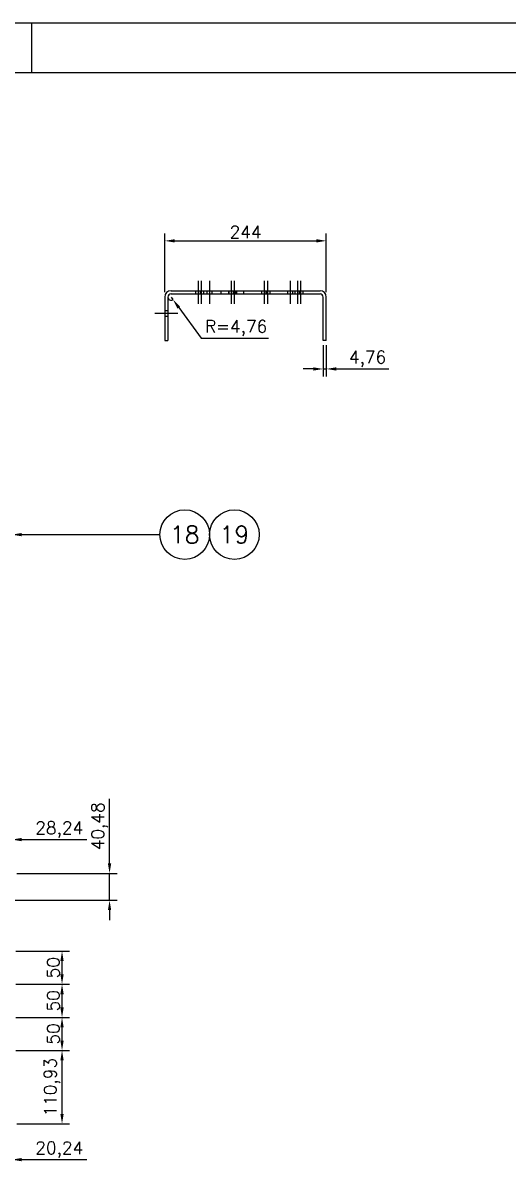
# Model space of a CAD drawing. Header units: metres. Extents: x 0 to 6307, y 0 to 4455.
# Drawn here: x 3519 to 4252, y 2727 to 4455 of the extents above; entities that cross this region are included whole.
import ezdxf
from ezdxf.enums import TextEntityAlignment as Align

# ---------------------------------------------------------------- set-up
doc = ezdxf.new("R2010")
doc.units = ezdxf.units.M
doc.header["$LTSCALE"] = 7.5
doc.linetypes.add('CENTER2', pattern=[28.575, 19.05, -3.175, 3.175, -3.175])
doc.linetypes.add('HIDDEN2', pattern=[4.7625, 3.175, -1.5875])
for name, color, linetype in [('FRL2', 2, 'Continuous'), ('FRL6', 6, 'Continuous'), ('FRL7', 7, 'Continuous'), ('FRR120', 5, 'Continuous'), ('FRR140', 5, 'Continuous'), ('FRR175', 1, 'Continuous'), ('FRR80', 3, 'Continuous'), ('GSB', 7, 'Continuous'), ('SC1', 7, 'CENTER2'), ('SDM', 7, 'Continuous'), ('SL4', 4, 'Continuous'), ('ST1', 7, 'HIDDEN2')]:
    doc.layers.add(name, color=color, linetype=linetype)
doc.styles.add('R120', font='simplex.shx', dxfattribs={"height": 3})
doc.styles.add('R140', font='simplex.shx', dxfattribs={"height": 3.5})
doc.styles.add('R80', font='simplex.shx', dxfattribs={"height": 2})
doc.styles.add('ROMANS', font='ROMANS.SHX')
doc.dimstyles.new('7.5___1-7.5', dxfattribs={"dimscale": 7.5, "dimtxt": 2.5, "dimasz": 2, "dimexe": 1.5, "dimexo": 1, "dimgap": 0.5, "dimtad": 1, "dimzin": 12, "dimtxsty": 'ROMANS', "dimcen": 0, "dimclrd": 256, "dimclre": 256, "dimclrt": 3, "dimazin": 3, "dimtfac": 1, "dimtmove": 0, "dimatfit": 0, "dimfxl": 1, "dimlwd": -1, "dimlwe": -1, "dimarcsym": 0})
doc.dimstyles.new('7.5___1-7.5$4', dxfattribs={"dimscale": 7.5, "dimtxt": 2.5, "dimasz": 2, "dimexe": 1.5, "dimexo": 1, "dimgap": 0.5, "dimtad": 1, "dimtoh": 1, "dimzin": 12, "dimtxsty": 'ROMANS', "dimcen": 0, "dimclrd": 256, "dimclre": 256, "dimclrt": 3, "dimazin": 3, "dimtfac": 1, "dimtmove": 0, "dimatfit": 0, "dimfxl": 1, "dimlwd": -1, "dimlwe": -1, "dimarcsym": 0})

# ---------------------------------------------------------------- blocks, each defined once
blk = doc.blocks.new('A1')
at = {"layer": 'FRL2'}
blk.add_line((471, 594), (471, 584), dxfattribs=at)
at = {"layer": 'FRL6', "linetype": 'Continuous'}
blk.add_line((25, 584), (831, 584), dxfattribs=at)
at = {"layer": 'FRL7', "linetype": 'Continuous'}
blk.add_line((0, 594), (841, 594), dxfattribs=at)
at = {"layer": 'FRR120', "style": 'R120'}
for tag, p in [('FASE_DO_PROJETO', (659, 46.29)), ('ÁREA_E/OU_SUBÁREA', (659, 40.79)), ('TÍTULO_DO_DESENHO', (659, 35.29)), ('SUBTÍTULO_1_DO_DESENHO', (659, 29.79)), ('SUBTÍTULO_2_DO_DESENHO', (659, 24.29))]:
    blk.add_attdef(tag, p, '', height=3, dxfattribs=at)
at = {"layer": 'FRR140', "style": 'R140', "width": 0.91}
for tag, p in [('NÚMERO_DA_CONTRATADA', (687.72, 12.6)), ('NUMERO_VALE', (752.89, 12.6))]:
    blk.add_attdef(tag, p, '', height=3.5, dxfattribs=at)
for tag, p in [('REVISÃO', (823.5, 14.68)), ('ESCALA', (671, 14.35))]:
    blk.add_attdef(tag, text='', height=3.5, dxfattribs=at).set_placement(p, align=Align.MIDDLE)
at = {"layer": 'FRR175', "style": 'R120'}
for tag, p in [('CLASSIFICAÇÃO', (811.83, 67.73)), ('PROJETO', (716.31, 53.59)), ('N_PROJ_SE', (793.5, 53.59)), ('N_CONTRATO', (796.97, 47.3))]:
    blk.add_attdef(tag, text='', height=3, dxfattribs=at).set_placement(p, align=Align.MIDDLE_CENTER)
at = {"layer": 'FRR80', "style": 'R80'}
for p in [(492.61, 76.08), (492.61, 70.38), (492.61, 64.68), (492.61, 58.98), (492.61, 53.28), (492.61, 47.58), (492.61, 41.88), (492.61, 36.18)]:
    blk.add_attdef('DESCRIÇÃO_DA_REVISÃO', p, '', height=2, dxfattribs=at)
for tag, p in [('8A_REV', (476, 77.07)), ('EMIS.', (486, 77.07)), ('PROJ.', (585, 77.07)), ('DES.', (597, 77.07)), ('VER.', (609, 77.07)), ('APR.', (621, 77.07)), ('AUT.', (633.01, 77.07)), ('7A_REV', (476, 71.37)), ('EMIS.', (486, 71.37)), ('PROJ.', (585, 71.37)), ('DES.', (597, 71.37)), ('VER.', (609, 71.37)), ('APR.', (621, 71.37)), ('AUT.', (633.01, 71.37)), ('6A_REV', (476, 65.67)), ('EMIS.', (486, 65.67)), ('PROJ.', (585, 65.67)), ('DES.', (597, 65.67)), ('VER.', (609, 65.67)), ('APR.', (621, 65.67)), ('AUT.', (633.01, 65.67)), ('5A_REV', (476, 59.97)), ('EMIS.', (486, 59.97)), ('PROJ.', (585, 59.97)), ('DES.', (597, 59.97)), ('VER.', (609, 59.97)), ('APR.', (621, 59.97)), ('AUT.', (633.01, 59.97)), ('4A_REV', (476, 54.27)), ('EMIS.', (486, 54.27)), ('PROJ.', (585, 54.27)), ('DES.', (597, 54.27)), ('VER.', (609, 54.27)), ('APR.', (621, 54.27)), ('AUT.', (633.01, 54.27)), ('3A_REV', (476, 48.57)), ('EMIS.', (486, 48.57)), ('PROJ.', (585, 48.57)), ('DES.', (597, 48.57)), ('VER.', (609, 48.57)), ('APR.', (621, 48.57)), ('AUT.', (633.01, 48.57)), ('2A_REV', (476, 42.87)), ('EMIS.', (486, 42.87)), ('PROJ.', (585, 42.87)), ('DES.', (597, 42.87)), ('VER.', (609, 42.87)), ('APR.', (621, 42.87)), ('AUT.', (633.01, 42.87)), ('1a_REV', (476, 37.17)), ('EMIS.', (486, 37.17)), ('PROJ.', (585, 37.17)), ('DES.', (597, 37.17)), ('VER.', (609, 37.17)), ('APR.', (621, 37.17)), ('AUT.', (633.01, 37.17))]:
    blk.add_attdef(tag, text='', height=2, dxfattribs=at).set_placement(p, align=Align.MIDDLE)
at = {"layer": 'FRR80', "style": 'R80', "width": 0.85}
for p in [(648, 77.07), (648, 71.37), (648, 65.67), (648, 59.97), (648, 54.27), (648, 48.57), (648, 42.87), (648, 37.17)]:
    blk.add_attdef('DATA', text='', height=2, dxfattribs=at).set_placement(p, align=Align.MIDDLE)
blk = doc.blocks.new('*D211')
at = {"layer": 'Defpoints', "color": 0, "transparency": 16777216}
for p in [(3743.1, 4040.9), (3745.9, 4037.1)]:
    blk.add_point(p, dxfattribs=at)
at = {"layer": 'SDM', "transparency": 16777216}
for p, q in [((3743.1, 4040.9), (3745.9, 4037.1)), ((3754.8, 4025), (3788.6, 3979)), ((3788.6, 3979), (3890.5, 3979))]:
    blk.add_line(p, q, dxfattribs=at)
blk.add_arc((3743.1, 4040.9), 4.76, 180, 306.25, dxfattribs=at)
blk.add_solid([(3756.8, 4026.5), (3752.8, 4023.5), (3745.9, 4037.1)], dxfattribs=at)
at = {"layer": 'SDM', "color": 3, "transparency": 16777216, "insert": (3841.4, 3993.9), "char_height": 18.75, "attachment_point": 5, "style": 'ROMANS'}
blk.add_mtext('R=4,76', dxfattribs=at)
blk = doc.blocks.new('*D212')
at = {"layer": 'Defpoints', "color": 0, "transparency": 16777216}
for p in [(3977.6, 4125.8), (3733.6, 4040.9), (3977.6, 4040.9)]:
    blk.add_point(p, dxfattribs=at)
at = {"layer": 'SDM', "transparency": 16777216}
for p, q in [((3733.6, 4048.4), (3733.6, 4137.1)), ((3977.6, 4048.4), (3977.6, 4137.1)), ((3748.6, 4125.8), (3962.6, 4125.8))]:
    blk.add_line(p, q, dxfattribs=at)
for points in [[(3748.6, 4128.3), (3748.6, 4123.3), (3733.6, 4125.8)], [(3962.6, 4128.3), (3962.6, 4123.3), (3977.6, 4125.8)]]:
    blk.add_solid(points, dxfattribs=at)
at = {"layer": 'SDM', "color": 3, "transparency": 16777216, "insert": (3855.6, 4139), "char_height": 18.75, "attachment_point": 5, "style": 'ROMANS'}
blk.add_mtext('244', dxfattribs=at)
blk = doc.blocks.new('*D213')
at = {"layer": 'Defpoints', "color": 0, "transparency": 16777216}
for p in [(3972.8, 3975.5), (3977.6, 3975.5), (3977.6, 3932.3)]:
    blk.add_point(p, dxfattribs=at)
at = {"layer": 'SDM', "transparency": 16777216}
for p, q in [((3972.8, 3968), (3972.8, 3921)), ((3977.6, 3968), (3977.6, 3921)), ((3957.8, 3932.3), (3942.8, 3932.3)), ((3972.8, 3932.3), (3977.6, 3932.3)), ((3992.6, 3932.3), (4072.2, 3932.3))]:
    blk.add_line(p, q, dxfattribs=at)
for points in [[(3957.8, 3934.8), (3957.8, 3929.8), (3972.8, 3932.3)], [(3992.6, 3934.8), (3992.6, 3929.8), (3977.6, 3932.3)]]:
    blk.add_solid(points, dxfattribs=at)
at = {"layer": 'SDM', "color": 3, "transparency": 16777216, "insert": (4039.9, 3947.2), "char_height": 18.75, "attachment_point": 5, "style": 'ROMANS'}
blk.add_mtext('4,76', dxfattribs=at)
blk = doc.blocks.new('INDICACAO_EIXO')
at = {"layer": 'GSB', "color": 3}
blk.add_circle((0, 0), 5, dxfattribs=at)
blk = doc.blocks.new('*D222')
at = {"layer": 'Defpoints', "color": 0, "transparency": 16777216}
for p in [(3502.5, 3221.5), (3502.5, 3170.4), (3474.2, 3148.9)]:
    blk.add_point(p, dxfattribs=at)
at = {"layer": 'SDM', "transparency": 16777216}
for p, q in [((3474.2, 3156.4), (3474.2, 3232.7)), ((3502.5, 3177.9), (3502.5, 3232.7)), ((3459.2, 3221.5), (3444.2, 3221.5)), ((3474.2, 3221.5), (3502.5, 3221.5)), ((3517.5, 3221.5), (3615.9, 3221.5))]:
    blk.add_line(p, q, dxfattribs=at)
for points in [[(3459.2, 3224), (3459.2, 3219), (3474.2, 3221.5)], [(3517.5, 3224), (3517.5, 3219), (3502.5, 3221.5)]]:
    blk.add_solid(points, dxfattribs=at)
at = {"layer": 'SDM', "color": 3, "transparency": 16777216, "insert": (3574.2, 3236.4), "char_height": 18.75, "attachment_point": 5, "style": 'ROMANS'}
blk.add_mtext('28,24', dxfattribs=at)
blk = doc.blocks.new('*D226')
at = {"layer": 'Defpoints', "color": 0, "transparency": 16777216}
for p in [(3502.5, 3170.4), (3650.2, 3170.4), (3493.2, 3129.9)]:
    blk.add_point(p, dxfattribs=at)
at = {"layer": 'SDM', "transparency": 16777216}
for p, q in [((3650.2, 3185.4), (3650.2, 3282.9)), ((3510, 3170.4), (3661.5, 3170.4)), ((3650.2, 3129.9), (3650.2, 3170.4)), ((3500.7, 3129.9), (3661.5, 3129.9)), ((3650.2, 3114.9), (3650.2, 3099.9))]:
    blk.add_line(p, q, dxfattribs=at)
for points in [[(3647.7, 3185.4), (3652.7, 3185.4), (3650.2, 3170.4)], [(3647.7, 3114.9), (3652.7, 3114.9), (3650.2, 3129.9)]]:
    blk.add_solid(points, dxfattribs=at)
at = {"layer": 'SDM', "color": 3, "transparency": 16777216, "insert": (3635.3, 3241.6), "char_height": 18.75, "attachment_point": 5, "rotation": 90, "style": 'ROMANS'}
blk.add_mtext('40,48', dxfattribs=at)
blk = doc.blocks.new('*D227')
at = {"layer": 'Defpoints', "color": 0, "transparency": 16777216}
for p in [(3482.2, 2884), (3502.5, 2792), (3502.5, 2738.1)]:
    blk.add_point(p, dxfattribs=at)
at = {"layer": 'SDM', "transparency": 16777216}
for p, q in [((3482.2, 2876.5), (3482.2, 2726.8)), ((3502.5, 2784.5), (3502.5, 2726.8)), ((3467.2, 2738.1), (3452.2, 2738.1)), ((3482.2, 2738.1), (3502.5, 2738.1)), ((3517.5, 2738.1), (3615.9, 2738.1))]:
    blk.add_line(p, q, dxfattribs=at)
for points in [[(3467.2, 2740.6), (3467.2, 2735.6), (3482.2, 2738.1)], [(3517.5, 2740.6), (3517.5, 2735.6), (3502.5, 2738.1)]]:
    blk.add_solid(points, dxfattribs=at)
at = {"layer": 'SDM', "color": 3, "transparency": 16777216, "insert": (3574.2, 2753), "char_height": 18.75, "attachment_point": 5, "style": 'ROMANS'}
blk.add_mtext('20,24', dxfattribs=at)
blk = doc.blocks.new('*D228')
at = {"layer": 'Defpoints', "color": 0, "transparency": 16777216}
for p in [(3501.2, 2903), (3578.4, 2903), (3502.5, 2792)]:
    blk.add_point(p, dxfattribs=at)
at = {"layer": 'SDM', "transparency": 16777216}
for p, q in [((3508.7, 2903), (3589.6, 2903)), ((3578.4, 2807), (3578.4, 2888)), ((3510, 2792), (3589.6, 2792))]:
    blk.add_line(p, q, dxfattribs=at)
for points in [[(3575.9, 2888), (3580.9, 2888), (3578.4, 2903)], [(3575.9, 2807), (3580.9, 2807), (3578.4, 2792)]]:
    blk.add_solid(points, dxfattribs=at)
at = {"layer": 'SDM', "color": 3, "transparency": 16777216, "insert": (3563.5, 2847.5), "char_height": 18.75, "attachment_point": 5, "rotation": 90, "style": 'ROMANS'}
blk.add_mtext('110,93', dxfattribs=at)
blk = doc.blocks.new('*D229')
at = {"layer": 'Defpoints', "color": 0, "transparency": 16777216}
for p in [(3501.2, 2953), (3578.4, 2953), (3501.2, 2903)]:
    blk.add_point(p, dxfattribs=at)
at = {"layer": 'SDM', "transparency": 16777216}
for p, q in [((3508.7, 2953), (3589.6, 2953)), ((3578.4, 2918), (3578.4, 2938)), ((3508.7, 2903), (3589.6, 2903))]:
    blk.add_line(p, q, dxfattribs=at)
for points in [[(3575.9, 2938), (3580.9, 2938), (3578.4, 2953)], [(3575.9, 2918), (3580.9, 2918), (3578.4, 2903)]]:
    blk.add_solid(points, dxfattribs=at)
at = {"layer": 'SDM', "color": 3, "transparency": 16777216, "insert": (3565.2, 2928), "char_height": 18.75, "attachment_point": 5, "rotation": 90, "style": 'ROMANS'}
blk.add_mtext('50', dxfattribs=at)
blk = doc.blocks.new('*D230')
at = {"layer": 'Defpoints', "color": 0, "transparency": 16777216}
for p in [(3501.2, 3003), (3578.4, 3003), (3501.2, 2953)]:
    blk.add_point(p, dxfattribs=at)
at = {"layer": 'SDM', "transparency": 16777216}
for p, q in [((3508.7, 3003), (3589.6, 3003)), ((3578.4, 2968), (3578.4, 2988)), ((3508.7, 2953), (3589.6, 2953))]:
    blk.add_line(p, q, dxfattribs=at)
for points in [[(3575.9, 2988), (3580.9, 2988), (3578.4, 3003)], [(3575.9, 2968), (3580.9, 2968), (3578.4, 2953)]]:
    blk.add_solid(points, dxfattribs=at)
at = {"layer": 'SDM', "color": 3, "transparency": 16777216, "insert": (3565.2, 2978), "char_height": 18.75, "attachment_point": 5, "rotation": 90, "style": 'ROMANS'}
blk.add_mtext('50', dxfattribs=at)
blk = doc.blocks.new('*D231')
at = {"layer": 'Defpoints', "color": 0, "transparency": 16777216}
for p in [(3501.2, 3053), (3578.4, 3053), (3501.2, 3003)]:
    blk.add_point(p, dxfattribs=at)
at = {"layer": 'SDM', "transparency": 16777216}
for p, q in [((3508.7, 3053), (3589.6, 3053)), ((3578.4, 3018), (3578.4, 3038)), ((3508.7, 3003), (3589.6, 3003))]:
    blk.add_line(p, q, dxfattribs=at)
for points in [[(3575.9, 3038), (3580.9, 3038), (3578.4, 3053)], [(3575.9, 3018), (3580.9, 3018), (3578.4, 3003)]]:
    blk.add_solid(points, dxfattribs=at)
at = {"layer": 'SDM', "color": 3, "transparency": 16777216, "insert": (3565.2, 3028), "char_height": 18.75, "attachment_point": 5, "rotation": 90, "style": 'ROMANS'}
blk.add_mtext('50', dxfattribs=at)

msp = doc.modelspace()

# ---------------------------------------------------------------- linework, layer by layer
at = {"layer": 'SC1'}
for p, q in [((3783.842, 4065.46), (3783.842, 4030.698)), ((3788.602, 4065.46), (3788.602, 4030.698)), ((3801.332, 4065.46), (3801.332, 4030.698)), ((3833.842, 4065.46), (3833.842, 4030.698)), ((3838.602, 4065.46), (3838.602, 4030.698)), ((3883.842, 4065.46), (3883.842, 4030.698)), ((3888.602, 4065.46), (3888.602, 4030.698)), ((3923.162, 4065.46), (3923.162, 4030.698)), ((3933.842, 4065.46), (3933.842, 4030.698)), ((3938.602, 4065.46), (3938.602, 4030.698)), ((3753.364, 4015.935), (3718.602, 4015.935))]:
    msp.add_line(p, q, dxfattribs=at)
at = {"layer": 'SL4'}
for p, q in [((3743.127, 4050.46), (3968.077, 4050.46)), ((3743.127, 4045.698), (3968.077, 4045.698)), ((3733.602, 4040.935), (3733.602, 3975.46)), ((3738.364, 4040.935), (3738.364, 3975.46)), ((3972.839, 3975.46), (3972.839, 4040.935)), ((3977.602, 3975.46), (3977.602, 4040.935)), ((3733.602, 3975.46), (3738.364, 3975.46)), ((3977.602, 3975.46), (3972.839, 3975.46))]:
    msp.add_line(p, q, dxfattribs=at)
for centre, radius, start, end in [((3743.127, 4040.935), 9.525, 90, 180), ((3743.127, 4040.935), 4.763, 90, 180), ((3968.077, 4040.935), 9.525, 0, 90), ((3968.077, 4040.935), 4.763, 0, 90)]:
    msp.add_arc(centre, radius, start, end, dxfattribs=at)
at = {"layer": 'ST1'}
for p, q in [((3779.842, 4050.46), (3779.842, 4045.698)), ((3784.602, 4050.46), (3784.602, 4045.698)), ((3787.842, 4045.698), (3787.842, 4050.46)), ((3792.602, 4045.698), (3792.602, 4050.46)), ((3797.332, 4050.46), (3797.332, 4045.698)), ((3805.332, 4045.698), (3805.332, 4050.46)), ((3818.102, 4050.46), (3818.102, 4045.698)), ((3829.842, 4050.46), (3829.842, 4045.698)), ((3830.602, 4050.46), (3830.602, 4045.698)), ((3834.602, 4050.46), (3834.602, 4045.698)), ((3837.842, 4045.698), (3837.842, 4050.46)), ((3840.602, 4045.698), (3840.602, 4050.46)), ((3842.602, 4045.698), (3842.602, 4050.46)), ((3853.102, 4045.698), (3853.102, 4050.46)), ((3879.842, 4050.46), (3879.842, 4045.698)), ((3884.602, 4050.46), (3884.602, 4045.698)), ((3887.842, 4045.698), (3887.842, 4050.46)), ((3892.602, 4045.698), (3892.602, 4050.46)), ((3919.162, 4050.46), (3919.162, 4045.698)), ((3927.162, 4045.698), (3927.162, 4050.46)), ((3929.842, 4050.46), (3929.842, 4045.698)), ((3934.602, 4050.46), (3934.602, 4045.698)), ((3937.842, 4045.698), (3937.842, 4050.46)), ((3942.602, 4045.698), (3942.602, 4050.46)), ((3738.364, 4019.935), (3733.602, 4019.935)), ((3733.602, 4011.935), (3738.364, 4011.935))]:
    msp.add_line(p, q, dxfattribs=at)

# ---------------------------------------------------------------- block references
at = {"xscale": 7.499999999999915, "yscale": 7.499999999999915, "zscale": 7.499999999999915}
msp.add_blockref('A1', (0, 0), dxfattribs=at)
at = {"layer": 'GSB'}
ref = msp.add_blockref('INDICACAO_EIXO', (3763.71, 3682.083), dxfattribs=dict(at, xscale=7.499999999999915, yscale=7.499999999999915, zscale=7.499999999999915))
ref.add_attrib('EIXO', '18', dxfattribs={"color": 4, "height": 26.25, "style": 'R140'}).set_placement((3763.71, 3682.083), align=Align.MIDDLE_CENTER)
ref = msp.add_blockref('INDICACAO_EIXO', (3838.71, 3682.083), dxfattribs=dict(at, xscale=7.499999999999915, yscale=7.499999999999915, zscale=7.499999999999915))
ref.add_attrib('EIXO', '19', dxfattribs={"color": 4, "height": 26.25, "style": 'R140'}).set_placement((3838.71, 3682.083), align=Align.MIDDLE_CENTER)

# ---------------------------------------------------------------- dimensions: what is measured, and where the dimension line sits
at = {"layer": 'SDM'}
for base, p1, p2, picture, middle in [((3977.602, 4125.849), (3733.602, 4040.935), (3977.602, 4040.935), '*D212', (3855.602, 4138.974)), ((3977.602, 3932.26), (3972.839, 3975.46), (3977.602, 3975.46), '*D213', (4039.923, 3947.171))]:
    dim = msp.add_linear_dim(base=base, p1=p1, p2=p2, dimstyle='7.5___1-7.5', dxfattribs=at)
    dim.commit()
    dim.dimension.update_dxf_attribs({"geometry": picture, "text_midpoint": middle})
dim = msp.add_radius_dim(center=(3743.127, 4040.935), mpoint=(3745.943, 4037.094), dimstyle='7.5___1-7.5$4', override={"dimpost": 'R=<>'}, dxfattribs=at)
dim.commit()
dim.dimension.update_dxf_attribs({"geometry": '*D211', "text_midpoint": (3841.427, 3978.959), "dimtype": 164})
for base, p1, p2, angle, picture, middle in [((3650.237907501, 3170.391350858), (3493.223414518, 3129.916350858), (3502.460914517, 3170.391350858), 90, '*D226', (3635.327193215, 3241.641350858)), ((3502.461, 3221.472), (3474.223, 3148.916), (3502.461, 3170.391), 180, '*D222', (3574.157, 3236.382)), ((3578.374, 2902.98), (3502.461, 2792.049), (3501.223, 2902.98), 90, '*D228', (3563.463, 2847.514)), ((3502.461, 2738.059), (3482.223, 2883.98), (3502.461, 2792.049), 180, '*D227', (3574.157, 2752.969))]:
    dim = msp.add_linear_dim(base=base, p1=p1, p2=p2, angle=angle, dimstyle='7.5___1-7.5', dxfattribs=at)
    dim.commit()
    dim.dimension.update_dxf_attribs({"geometry": picture, "text_midpoint": middle})
for base, p1, p2, picture, middle in [((3578.374, 3052.98), (3501.223, 3002.98), (3501.223, 3052.98), '*D231', (3565.249, 3027.98)), ((3578.374, 3002.98), (3501.223, 2952.98), (3501.223, 3002.98), '*D230', (3565.249, 2977.98)), ((3578.374, 2952.98), (3501.223, 2902.98), (3501.223, 2952.98), '*D229', (3565.249, 2927.98))]:
    dim = msp.add_linear_dim(base=base, p1=p1, p2=p2, angle=90, dimstyle='7.5___1-7.5', override={"dimtmove": 1}, dxfattribs=at)
    dim.commit()
    dim.dimension.update_dxf_attribs({"geometry": picture, "text_midpoint": middle})

# ---------------------------------------------------------------- leaders
msp.add_leader([(3502.461, 3682.083), (3726.21, 3682.083)], dimstyle='7.5___1-7.5', override={"dimgap": 0.5, "dimtad": 0}, dxfattribs=at)

doc.saveas('drawing.dxf')
